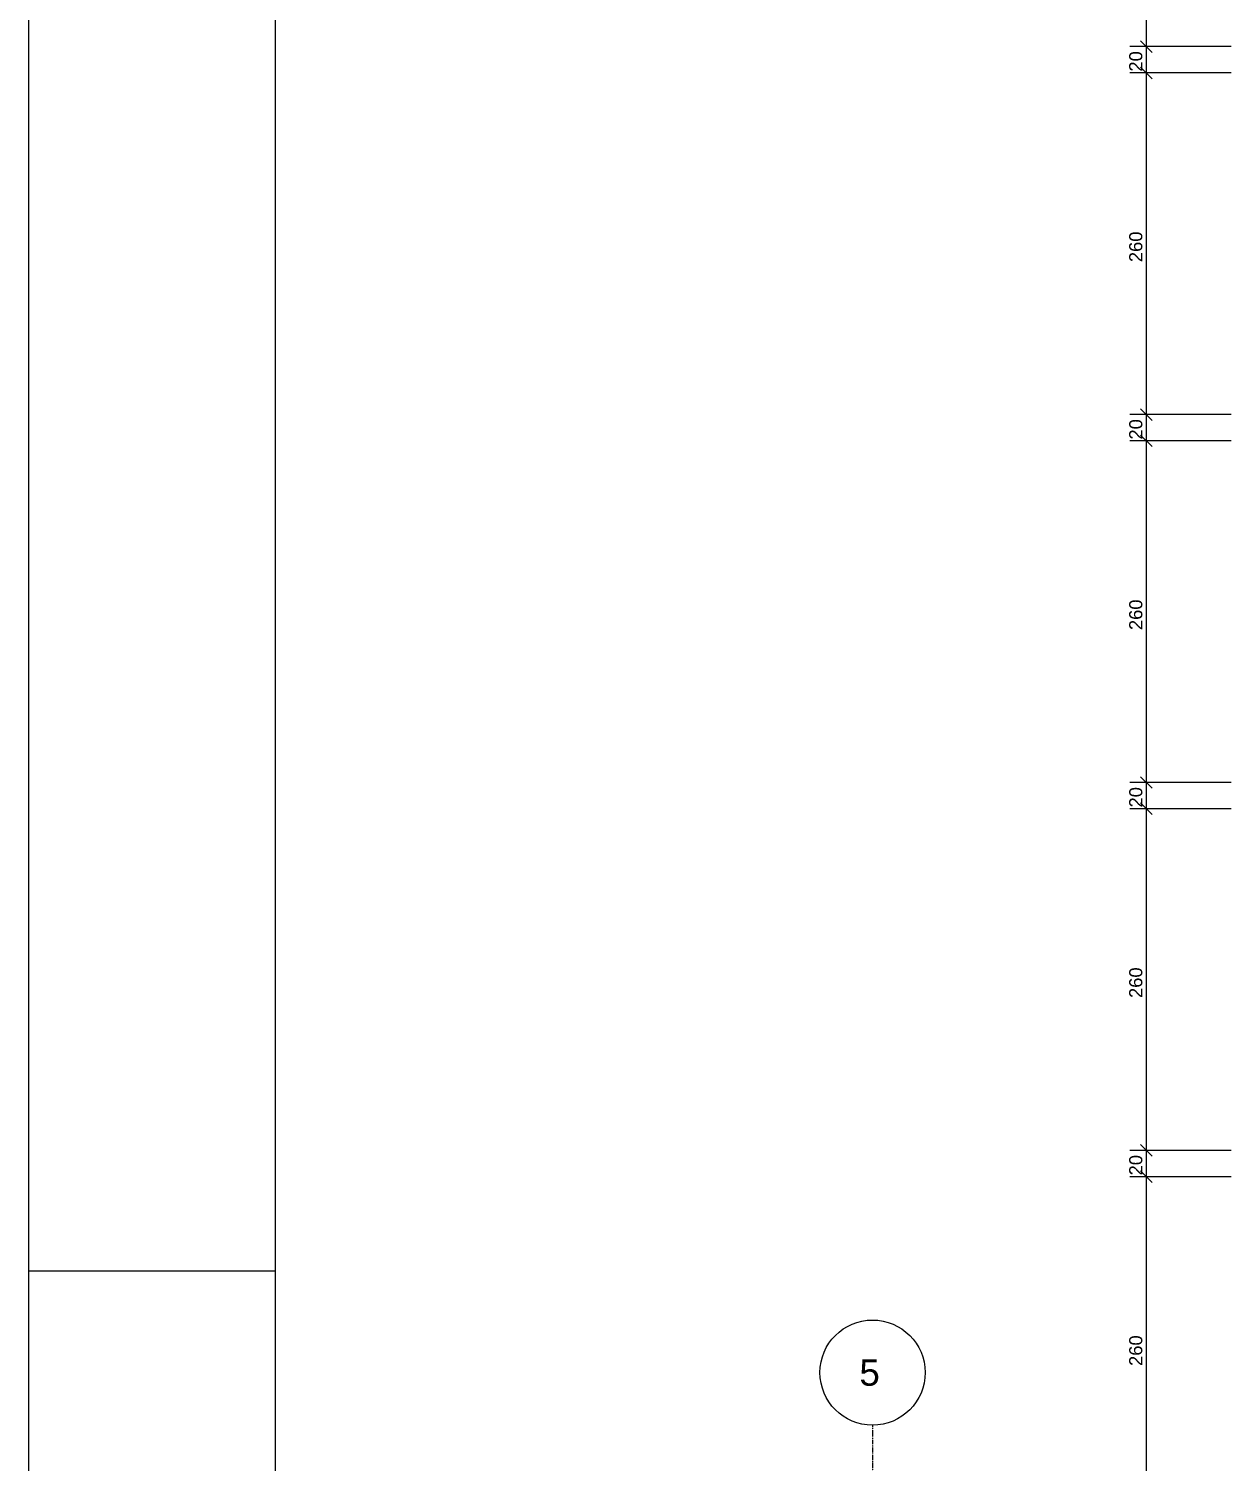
# Model space of a CAD drawing. Extents: x 37185 to 43130, y -8131 to -3926.
# Drawn here: x 37185 to 37795, y -6744 to -6016 of the extents above; entities that cross this region are included whole.
import ezdxf

# ---------------------------------------------------------------- set-up
doc = ezdxf.new("R2010")
doc.units = 0
doc.header["$MEASUREMENT"] = 0
doc.linetypes.add('ESTILO_TQS_0004', pattern=[1.12, 0.5, -0.2, 0.01, -0.2, 0.01, -0.2])
for name, color, linetype in [('50', 5, 'CONTINUOUS'), ('51', 5, 'CONTINUOUS'), ('70', 160, 'CONTINUOUS'), ('75', 9, 'CONTINUOUS'), ('95', 7, 'CONTINUOUS')]:
    doc.layers.add(name, color=color, linetype=linetype)
doc.styles.add('TQS_ARIAL', font='arial.ttf')

msp = doc.modelspace()

# ---------------------------------------------------------------- linework, layer by layer
at = {"layer": '50', "linetype": 'Continuous'}
msp.add_circle((37612.63, -6697.98), 26.67, dxfattribs=at)
at = {"layer": '70', "linetype": 'ESTILO_TQS_0004'}
msp.add_line((37612.63, -6724.65), (37612.63, -7832.62), dxfattribs=at)
at = {"layer": '75', "linetype": 'Continuous'}
for p, q in [((37751.48, -5843.62), (37751.48, -6033.62)), ((37748.53, -6022.34), (37754.42, -6028.23)), ((37748.53, -6022.34), (37754.42, -6028.23)), ((37751.48, -6016.95), (37751.48, -6046.95)), ((37794.63, -6025.29), (37743.14, -6025.29)), ((37794.63, -6025.29), (37743.14, -6025.29)), ((37748.53, -6035.67), (37754.42, -6041.57)), ((37748.53, -6035.67), (37754.42, -6041.57)), ((37751.48, -6030.29), (37751.48, -6220.29)), ((37794.63, -6038.62), (37743.14, -6038.62)), ((37794.63, -6038.62), (37743.14, -6038.62)), ((37751.48, -6203.62), (37751.48, -6233.62)), ((37748.53, -6209.01), (37754.42, -6214.9)), ((37748.53, -6209.01), (37754.42, -6214.9)), ((37794.63, -6211.95), (37743.14, -6211.95)), ((37794.63, -6211.95), (37743.14, -6211.95)), ((37751.48, -6216.95), (37751.48, -6406.95)), ((37794.63, -6225.29), (37743.14, -6225.29)), ((37794.63, -6225.29), (37743.14, -6225.29)), ((37748.53, -6222.34), (37754.42, -6228.23)), ((37748.53, -6222.34), (37754.42, -6228.23)), ((37751.48, -6390.29), (37751.48, -6420.29)), ((37794.63, -6398.62), (37743.14, -6398.62)), ((37794.63, -6398.62), (37743.14, -6398.62)), ((37748.53, -6395.67), (37754.42, -6401.57)), ((37748.53, -6395.67), (37754.42, -6401.57)), ((37751.48, -6403.62), (37751.48, -6593.62)), ((37794.63, -6411.95), (37743.14, -6411.95)), ((37794.63, -6411.95), (37743.14, -6411.95)), ((37748.53, -6409.01), (37754.42, -6414.9)), ((37748.53, -6409.01), (37754.42, -6414.9)), ((37748.53, -6582.34), (37754.42, -6588.23)), ((37748.53, -6582.34), (37754.42, -6588.23)), ((37751.48, -6576.95), (37751.48, -6606.95)), ((37794.63, -6585.29), (37743.14, -6585.29)), ((37794.63, -6585.29), (37743.14, -6585.29)), ((37748.53, -6595.67), (37754.42, -6601.57)), ((37748.53, -6595.67), (37754.42, -6601.57)), ((37751.48, -6590.29), (37751.48, -6780.29)), ((37794.63, -6598.62), (37743.14, -6598.62)), ((37794.63, -6598.62), (37743.14, -6598.62))]:
    msp.add_line(p, q, dxfattribs=at)
at = {"layer": '95', "linetype": 'Continuous'}
for p, q in [((37184.54, -8131.33), (37184.54, -3926.33)), ((37309.54, -3976.33), (37309.54, -8081.33)), ((37184.54, -6646.33), (37309.54, -6646.33))]:
    msp.add_line(p, q, dxfattribs=at)

# ---------------------------------------------------------------- texts
at = {"layer": '51', "linetype": 'Continuous', "style": 'TQS_ARIAL'}
msp.add_text('5', height=13.33, dxfattribs=at).set_placement((37605.96, -6704.65))
at = {"layer": '75', "linetype": 'Continuous', "style": 'TQS_ARIAL'}
for s, p in [('20', (37749.48, -6037.95)), ('260', (37749.48, -6134.62)), ('20', (37749.48, -6224.62)), ('260', (37749.48, -6321.29)), ('20', (37749.48, -6411.29)), ('260', (37749.48, -6507.95)), ('20', (37749.48, -6597.95)), ('260', (37749.48, -6694.62))]:
    msp.add_text(s, height=6.667, rotation=90, dxfattribs=at).set_placement(p)

doc.saveas('drawing.dxf')
